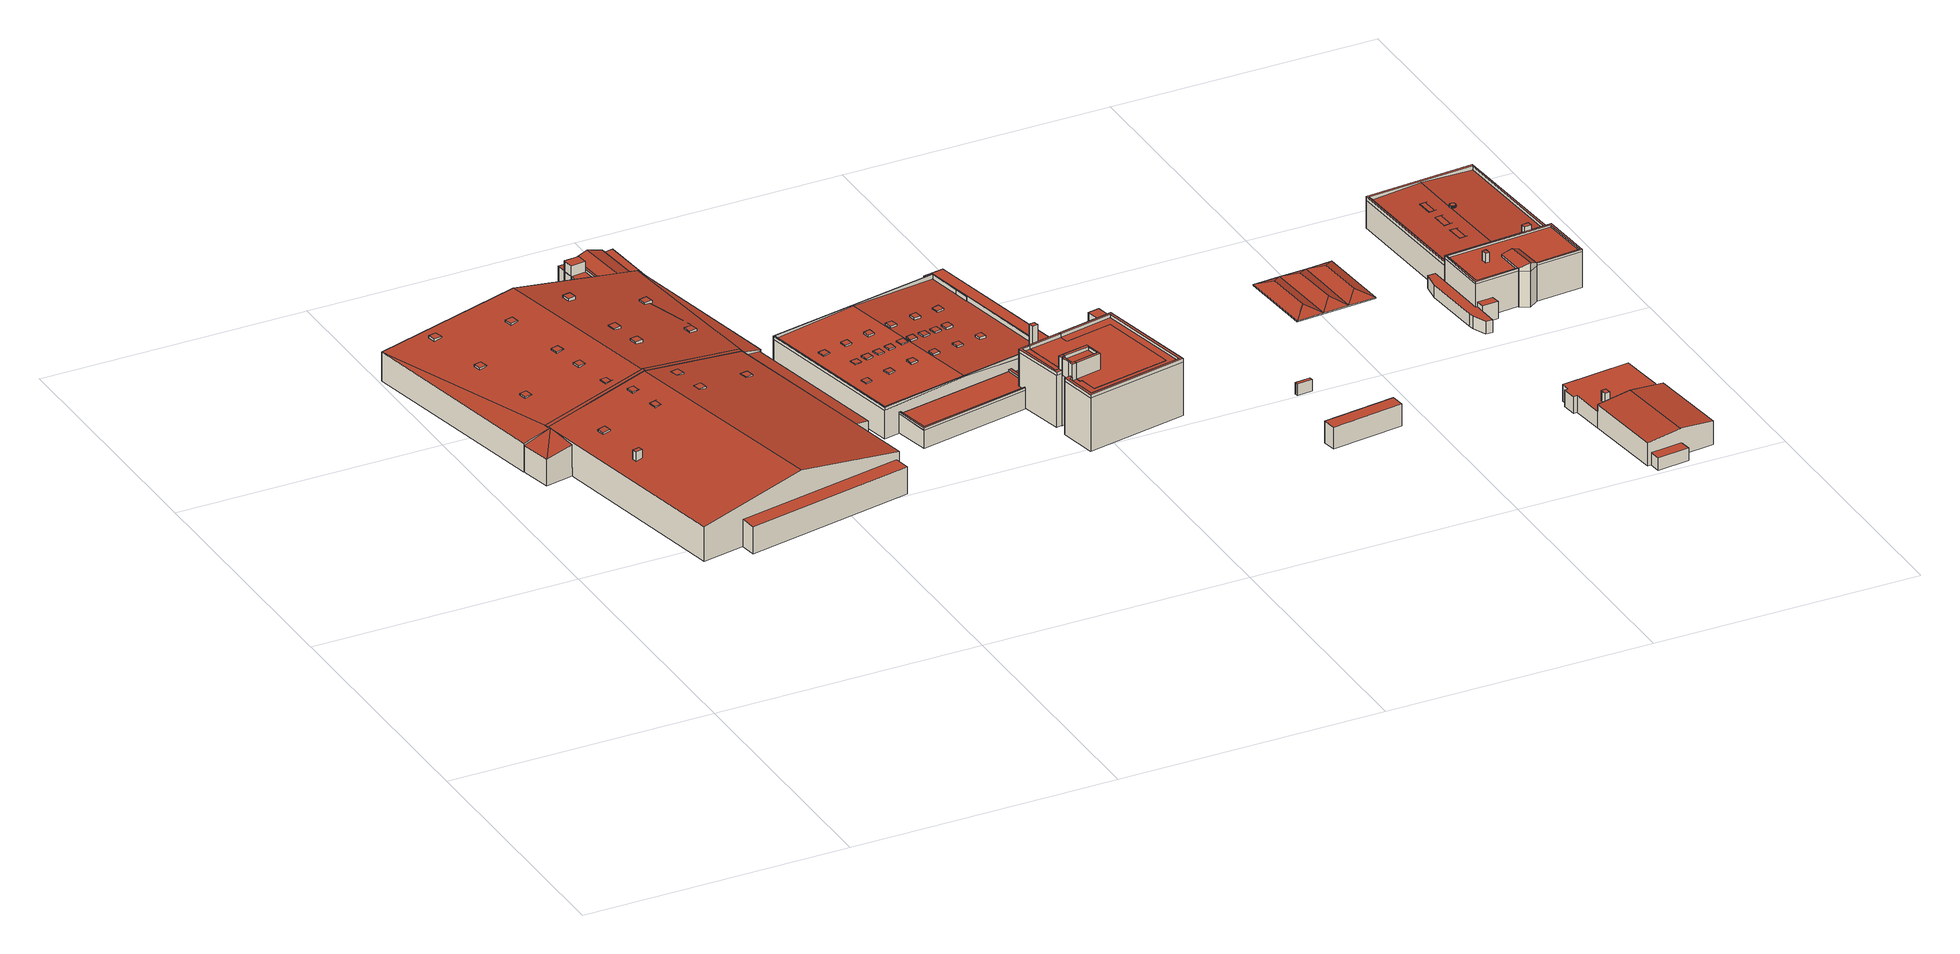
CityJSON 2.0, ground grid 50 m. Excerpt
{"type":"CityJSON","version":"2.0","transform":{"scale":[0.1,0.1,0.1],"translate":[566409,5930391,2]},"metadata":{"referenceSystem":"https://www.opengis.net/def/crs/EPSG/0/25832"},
"CityObjects":{
"building1":{"type":"Building","attributes":{"Grundfläche 2D":"3794.839281","Grundhöhe NN":"2.474"},"children":["building1-1","building1-2","building1-3","building1-4","building1-5","building1-6","building1-7","building1-8","building1-9","building1-10","building1-11","building1-12","building1-13","building1-14","building1-15","building1-16","building1-17","building1-18","building1-19","building1-20","building1-21"],"geometry":[{"type":"Solid","lod":"3","boundaries":[[[[0,1,2,3,4,5,6,7]],[[8,0,7,9]],[[10,11,12,13,14,15]],[[12,11,16,17,18]],[[19,20,21,22]],[[23,24,25,14]],[[20,19,26,15,27,14,25,28,29]],[[15,14,27]],[[16,30,31,22,21,32,33,17]],[[34,35,36,37,38,39,40,41,42,43,44]],[[45,46,47,48]],[[49,50,51,52,53]],[[54,55,52,51,56,57,58]],[[59,60,61,62,63]],[[64,65,66,67]],[[68,69,70,71,72,73]],[[74,17,75]],[[76,17,74]],[[31,30,4,3]],[[6,5,4,30,16,11,10,9,7]],[[8,9,10,15]],[[22,31,3,2,1,0,8,15,26,19]],[[48,47,77,78]],[[45,48,78,79]],[[44,43,80,81]],[[34,44,81,82]],[[35,34,82,83]],[[36,35,83,84]],[[37,36,84,85]],[[38,37,85,86]],[[39,38,86,87]],[[40,39,87,88]],[[89,73,49,53,90]],[[49,73,72,50]],[[51,50,72,91,92,56]],[[56,92,80,43,42,58,57]],[[63,55,54,59]],[[41,40,61,60,59,54,58,42]],[[61,40,88,93,62]],[[13,12,18,94,95]],[[46,14,13,95,77,47]],[[96,24,23,14,46,45,79]],[[24,96,90,53,25]],[[55,63,62,93,97,66,65,98,99,21,20,29,28,25,53,52]],[[32,21,99,100]],[[17,33,32,100,101,75]],[[94,18,17,76,102]],[[103,67,66,97]],[[64,67,103,104]],[[65,64,104,98]],[[68,73,89,105]],[[69,68,105,106]],[[70,69,106,107]],[[71,70,107,108]],[[72,71,108,91]],[[74,75,101,109]],[[76,74,109,102]],[[93,88,87,86,85,84,83,82,81,80,92,91,108,107,106,105,89,90,96,79,78,77,95,94,102,109,101,100,99,98,104,103,97]]]],"semantics":{"surfaces":[{"type":"RoofSurface"},{"type":"WallSurface"},{"type":"GroundSurface"}],"values":[[0,0,0,0,0,0,0,0,0,0,0,0,0,0,0,0,0,0,1,1,1,1,1,1,1,1,1,1,1,1,1,1,1,1,1,1,1,1,1,1,1,1,1,1,1,1,1,1,1,1,1,1,1,1,1,1,1,2]]}}]},
"building1-1":{"type":"BuildingInstallation","parents":["building1"],"geometry":[{"type":"MultiSurface","lod":"3","boundaries":[[[110,111,112,113]],[[113,112,114,115]],[[110,113,115,116]],[[111,110,116,117]],[[112,111,117,114]]],"semantics":{"surfaces":[{"type":"RoofSurface"},{"type":"WallSurface"}],"values":[0,1,1,1,1]}}]},
"building1-2":{"type":"BuildingInstallation","parents":["building1"],"geometry":[{"type":"MultiSurface","lod":"3","boundaries":[[[118,119,120,121]],[[121,120,122,123]],[[118,121,123,124]],[[119,118,124,125]],[[120,119,125,122]]],"semantics":{"surfaces":[{"type":"RoofSurface"},{"type":"WallSurface"}],"values":[0,1,1,1,1]}}]},
"building1-3":{"type":"BuildingInstallation","parents":["building1"],"geometry":[{"type":"MultiSurface","lod":"3","boundaries":[[[126,127,128,129,130,131]],[[44,129,128,57,43]],[[44,132,130,129]],[[131,133,41,126]],[[126,41,42,58,127]],[[128,127,58,42,43,57]]],"semantics":{"surfaces":[{"type":"RoofSurface"},{"type":"WallSurface"}],"values":[0,1,1,1,1,1]}}]},
"building1-4":{"type":"BuildingInstallation","parents":["building1"],"geometry":[{"type":"MultiSurface","lod":"3","boundaries":[[[134,135,136,137,138,139]],[[35,36,137,136,135,130,132]],[[36,37,138,137]],[[37,38,133,131,134,139,138]],[[131,130,135,134]]],"semantics":{"surfaces":[{"type":"RoofSurface"},{"type":"WallSurface"}],"values":[0,1,1,1,1]}}]},
"building1-5":{"type":"BuildingInstallation","parents":["building1"],"geometry":[{"type":"MultiSurface","lod":"3","boundaries":[[[140,141,142,143]],[[143,142,144,145]],[[140,143,145,146]],[[141,140,146,147]],[[142,141,147,144]]],"semantics":{"surfaces":[{"type":"RoofSurface"},{"type":"WallSurface"}],"values":[0,1,1,1,1]}}]},
"building1-6":{"type":"BuildingInstallation","parents":["building1"],"geometry":[{"type":"MultiSurface","lod":"3","boundaries":[[[148,149,150,151]],[[151,150,152,153]],[[153,154,148,151]],[[154,155,149,148]],[[150,149,155,152]]],"semantics":{"surfaces":[{"type":"RoofSurface"},{"type":"WallSurface"}],"values":[0,1,1,1,1]}}]},
"building1-7":{"type":"BuildingInstallation","parents":["building1"],"geometry":[{"type":"MultiSurface","lod":"3","boundaries":[[[156,157,158,159]],[[158,160,159]],[[157,156,161]],[[158,157,161,160]]],"semantics":{"surfaces":[{"type":"RoofSurface"},{"type":"WallSurface"}],"values":[0,1,1,1]}}]},
"building1-8":{"type":"BuildingInstallation","parents":["building1"],"geometry":[{"type":"MultiSurface","lod":"3","boundaries":[[[162,163,164,165]],[[165,164,166,167]],[[162,165,167,168]],[[163,162,168,169]],[[164,163,169,166]]],"semantics":{"surfaces":[{"type":"RoofSurface"},{"type":"WallSurface"}],"values":[0,1,1,1,1]}}]},
"building1-9":{"type":"BuildingInstallation","parents":["building1"],"geometry":[{"type":"MultiSurface","lod":"3","boundaries":[[[170,171,172,173]],[[173,172,174,175]],[[170,173,175,176]],[[171,170,176,177]],[[172,171,177,174]]],"semantics":{"surfaces":[{"type":"RoofSurface"},{"type":"WallSurface"}],"values":[0,1,1,1,1]}}]},
"building1-10":{"type":"BuildingInstallation","parents":["building1"],"geometry":[{"type":"MultiSurface","lod":"3","boundaries":[[[178,179,180,181]],[[181,180,182,183]],[[178,181,183,184]],[[179,178,184,185]],[[180,179,185,182]]],"semantics":{"surfaces":[{"type":"RoofSurface"},{"type":"WallSurface"}],"values":[0,1,1,1,1]}}]},
"building1-11":{"type":"BuildingInstallation","parents":["building1"],"geometry":[{"type":"MultiSurface","lod":"3","boundaries":[[[186,187,188,189]],[[189,188,190,191]],[[186,189,191,192]],[[187,186,192,193]],[[188,187,193,190]]],"semantics":{"surfaces":[{"type":"RoofSurface"},{"type":"WallSurface"}],"values":[0,1,1,1,1]}}]},
"building1-12":{"type":"BuildingInstallation","parents":["building1"],"geometry":[{"type":"MultiSurface","lod":"3","boundaries":[[[194,195,196,197]],[[197,196,198,199]],[[194,197,199,200]],[[195,194,200,201]],[[196,195,201,198]]],"semantics":{"surfaces":[{"type":"RoofSurface"},{"type":"WallSurface"}],"values":[0,1,1,1,1]}}]},
"building1-13":{"type":"BuildingInstallation","parents":["building1"],"geometry":[{"type":"MultiSurface","lod":"3","boundaries":[[[202,203,204,205,206,207,208]],[[209,206,205,204,210,211]],[[209,212,207,206]],[[213,203,202,208,207,212,214,27]],[[213,210,204,203]]],"semantics":{"surfaces":[{"type":"RoofSurface"},{"type":"WallSurface"}],"values":[0,1,1,1,1]}}]},
"building1-14":{"type":"BuildingInstallation","parents":["building1"],"geometry":[{"type":"MultiSurface","lod":"3","boundaries":[[[215,216,217,218]],[[218,217,219,220]],[[215,218,220,221]],[[216,215,221,222]],[[217,216,222,219]]],"semantics":{"surfaces":[{"type":"RoofSurface"},{"type":"WallSurface"}],"values":[0,1,1,1,1]}}]},
"building1-15":{"type":"BuildingInstallation","parents":["building1"],"geometry":[{"type":"MultiSurface","lod":"3","boundaries":[[[223,224,225,226]],[[226,225,227,228]],[[223,226,228,229]],[[224,223,229,230]],[[225,224,230,227]]],"semantics":{"surfaces":[{"type":"RoofSurface"},{"type":"WallSurface"}],"values":[0,1,1,1,1]}}]},
"building1-16":{"type":"BuildingInstallation","parents":["building1"],"geometry":[{"type":"MultiSurface","lod":"3","boundaries":[[[231,232,233,234]],[[234,233,235,236]],[[231,234,236,237]],[[232,231,237,238]],[[233,232,238,235]]],"semantics":{"surfaces":[{"type":"RoofSurface"},{"type":"WallSurface"}],"values":[0,1,1,1,1]}}]},
"building1-17":{"type":"BuildingInstallation","parents":["building1"],"geometry":[{"type":"MultiSurface","lod":"3","boundaries":[[[239,240,241,242]],[[241,243,242]],[[240,239,244]],[[241,240,244,243]]],"semantics":{"surfaces":[{"type":"RoofSurface"},{"type":"WallSurface"}],"values":[0,1,1,1]}}]},
"building1-18":{"type":"BuildingInstallation","parents":["building1"],"geometry":[{"type":"MultiSurface","lod":"3","boundaries":[[[245,246,247,248]],[[248,247,249,250]],[[245,248,250,251]],[[246,245,251,252]],[[247,246,252,249]]],"semantics":{"surfaces":[{"type":"RoofSurface"},{"type":"WallSurface"}],"values":[0,1,1,1,1]}}]},
"building1-19":{"type":"BuildingInstallation","parents":["building1"],"geometry":[{"type":"MultiSurface","lod":"3","boundaries":[[[253,254,255,256]],[[256,255,257,258]],[[253,256,258,259]],[[254,253,259,260]],[[255,254,260,257]]],"semantics":{"surfaces":[{"type":"RoofSurface"},{"type":"WallSurface"}],"values":[0,1,1,1,1]}}]},
"building1-20":{"type":"BuildingInstallation","parents":["building1"],"geometry":[{"type":"MultiSurface","lod":"3","boundaries":[[[261,262,263,264]],[[264,263,265,266]],[[261,264,266,267]],[[262,261,267,268]],[[263,262,268,265]]],"semantics":{"surfaces":[{"type":"RoofSurface"},{"type":"WallSurface"}],"values":[0,1,1,1,1]}}]},
"building1-21":{"type":"BuildingInstallation","parents":["building1"],"geometry":[{"type":"MultiSurface","lod":"3","boundaries":[[[269,270,271,272]],[[272,271,273,274]],[[269,272,274,275]],[[270,269,275,276]],[[271,270,276,273]]],"semantics":{"surfaces":[{"type":"RoofSurface"},{"type":"WallSurface"}],"values":[0,1,1,1,1]}}]},
"building2":{"type":"Building","attributes":{"Grundfläche 2D":"98.197718","Grundhöhe NN":"2.471"},"geometry":[{"type":"Solid","lod":"3","boundaries":[[[[277,278,279,280]],[[278,277,281,282]],[[279,278,282,283]],[[280,279,283,284]],[[277,280,284,281]],[[282,281,284,283]]]],"semantics":{"surfaces":[{"type":"RoofSurface"},{"type":"WallSurface"},{"type":"GroundSurface"}],"values":[[0,1,1,1,1,2]]}}]},
"building3":{"type":"Building","attributes":{"Grundfläche 2D":"153.674762","Grundhöhe NN":"2.744"},"children":["building3-1","building3-2"],"geometry":[{"type":"Solid","lod":"3","boundaries":[[[[285,286,287,288,289,290,291,292,293,294]],[[286,285,295,296]],[[287,286,296,297]],[[289,288,287,297,298]],[[291,290,289,298,299]],[[292,291,299,300]],[[285,294,293,292,300,295]],[[295,300,299,298,297,296]]]],"semantics":{"surfaces":[{"type":"RoofSurface"},{"type":"WallSurface"},{"type":"GroundSurface"}],"values":[[0,1,1,1,1,1,1,2]]}}]},
"building3-1":{"type":"BuildingInstallation","parents":["building3"],"geometry":[{"type":"MultiSurface","lod":"3","boundaries":[[[301,302,303,304]],[[304,303,293,290]],[[301,304,290,291]],[[302,301,291,292]],[[303,302,292,293]]],"semantics":{"surfaces":[{"type":"RoofSurface"},{"type":"WallSurface"}],"values":[0,1,1,1,1]}}]},
"building3-2":{"type":"BuildingInstallation","parents":["building3"],"geometry":[{"type":"MultiSurface","lod":"3","boundaries":[[[305,306,307,308,309,310]],[[310,309,285,286]],[[286,287,305,310]],[[306,305,287,288]],[[307,306,288,311]],[[311,294,308,307]],[[294,285,309,308]]],"semantics":{"surfaces":[{"type":"RoofSurface"},{"type":"WallSurface"}],"values":[0,1,1,1,1,1,1]}}]},
"building4":{"type":"Building","attributes":{"Grundfläche 2D":"1043.630903","Grundhöhe NN":"2.639","usage":"parapet"},"children":["building4-1","building4-2","building4-3","building4-4","building4-5","building4-6","building4-7","building4-8","building4-9","building4-10","building4-11","building4-12","building4-13","building4-14","building4-15","building4-16","building4-17","building4-18","building4-19","building4-20","building4-21","building4-22","building4-23","building4-24","building4-25","building4-26","building4-27","building4-28","building4-29"],"geometry":[{"type":"MultiSurface","lod":"3","boundaries":[[[312,313,314,315,316,317,318,319,320,321,322]],[[323,324,325,326,327,328]],[[328,329,330,331,332,333,334,335,336,337,324,323]],[[336,335,338]],[[339,340,341,342,343,344,345,346]],[[345,344,347,348]],[[315,314,326,325]],[[337,316,315,325,324]],[[317,316,337,336]],[[336,338,318,317]],[[338,335,319,318]],[[335,334,320,319]],[[333,349,322,321]],[[350,351,312,322,349]],[[351,327,313,312]],[[339,346,345,348,352]],[[340,339,352,353]],[[347,344,343,342,341,340,353,354,333,332,331,330,329,328,327,355]],[[349,333,354,356]],[[351,350,349,356,357]],[[327,351,357,355]],[[357,356,354,353,352,348,347,355]]],"semantics":{"surfaces":[{"type":"RoofSurface"},{"type":"WallSurface"},{"type":"GroundSurface"}],"values":[0,0,0,0,0,1,1,1,1,1,1,1,1,1,1,1,1,1,1,1,1,2]}}]},
"building4-1":{"type":"BuildingInstallation","parents":["building4"],"geometry":[{"type":"MultiSurface","lod":"3","boundaries":[[[358,359,360,361]],[[362,363,361,360]],[[363,364,358,361]],[[359,358,364,365]],[[360,359,365,362]]],"semantics":{"surfaces":[{"type":"RoofSurface"},{"type":"WallSurface"}],"values":[0,1,1,1,1]}}]},
"building4-2":{"type":"BuildingInstallation","parents":["building4"],"geometry":[{"type":"MultiSurface","lod":"3","boundaries":[[[366,367,368,369]],[[369,368,370,371]],[[366,369,371,372]],[[367,366,372,373]],[[368,367,373,370]]],"semantics":{"surfaces":[{"type":"RoofSurface"},{"type":"WallSurface"}],"values":[0,1,1,1,1]}}]},
"building4-3":{"type":"BuildingInstallation","parents":["building4"],"geometry":[{"type":"MultiSurface","lod":"3","boundaries":[[[374,375,376,377]],[[377,376,378,379]],[[374,377,379,380]],[[375,374,380,381]],[[376,375,381,378]]],"semantics":{"surfaces":[{"type":"RoofSurface"},{"type":"WallSurface"}],"values":[0,1,1,1,1]}}]},
"building4-4":{"type":"BuildingInstallation","parents":["building4"],"geometry":[{"type":"MultiSurface","lod":"3","boundaries":[[[382,383,384,385]],[[385,384,386,387]],[[382,385,387,388]],[[383,382,388,389]],[[384,383,389,386]]],"semantics":{"surfaces":[{"type":"RoofSurface"},{"type":"WallSurface"}],"values":[0,1,1,1,1]}}]},
"building4-5":{"type":"BuildingInstallation","parents":["building4"],"geometry":[{"type":"MultiSurface","lod":"3","boundaries":[[[390,391,392,393]],[[393,392,394,395]],[[390,393,395,396]],[[391,390,396,397]],[[392,391,397,394]]],"semantics":{"surfaces":[{"type":"RoofSurface"},{"type":"WallSurface"}],"values":[0,1,1,1,1]}}]},
"building4-6":{"type":"BuildingInstallation","parents":["building4"],"geometry":[{"type":"MultiSurface","lod":"3","boundaries":[[[398,399,400,401]],[[401,400,402,403]],[[398,401,403,404]],[[399,398,404,405]],[[400,399,405,402]]],"semantics":{"surfaces":[{"type":"RoofSurface"},{"type":"WallSurface"}],"values":[0,1,1,1,1]}}]},
"building4-7":{"type":"BuildingInstallation","parents":["building4"],"geometry":[{"type":"MultiSurface","lod":"3","boundaries":[[[406,407,408,409]],[[410,411,409,408]],[[411,412,406,409]],[[407,406,412,413]],[[408,407,413,410]]],"semantics":{"surfaces":[{"type":"RoofSurface"},{"type":"WallSurface"}],"values":[0,1,1,1,1]}}]},
"building4-8":{"type":"BuildingInstallation","parents":["building4"],"geometry":[{"type":"MultiSurface","lod":"3","boundaries":[[[414,415,416,417]],[[417,416,418,419]],[[414,417,419,420]],[[415,414,420,421]],[[416,415,421,418]]],"semantics":{"surfaces":[{"type":"RoofSurface"},{"type":"WallSurface"}],"values":[0,1,1,1,1]}}]},
"building4-9":{"type":"BuildingInstallation","parents":["building4"],"geometry":[{"type":"MultiSurface","lod":"3","boundaries":[[[422,423,424,425]],[[425,424,426,427]],[[422,425,427,428]],[[423,422,428,429]],[[424,423,429,426]]],"semantics":{"surfaces":[{"type":"RoofSurface"},{"type":"WallSurface"}],"values":[0,1,1,1,1]}}]},
"building4-10":{"type":"BuildingInstallation","parents":["building4"],"geometry":[{"type":"MultiSurface","lod":"3","boundaries":[[[430,431,432,433]],[[433,432,434,435]],[[430,433,435,436]],[[431,430,436,437]],[[432,431,437,434]]],"semantics":{"surfaces":[{"type":"RoofSurface"},{"type":"WallSurface"}],"values":[0,1,1,1,1]}}]},
"building4-11":{"type":"BuildingInstallation","parents":["building4"],"geometry":[{"type":"MultiSurface","lod":"3","boundaries":[[[438,439,440,441]],[[441,440,442,443]],[[438,441,443,444]],[[439,438,444,445]],[[440,439,445,442]]],"semantics":{"surfaces":[{"type":"RoofSurface"},{"type":"WallSurface"}],"values":[0,1,1,1,1]}}]},
"building4-12":{"type":"BuildingInstallation","parents":["building4"],"geometry":[{"type":"MultiSurface","lod":"3","boundaries":[[[446,447,448,449]],[[449,448,450,451]],[[446,449,451,452]],[[447,446,452,453]],[[448,447,453,450]]],"semantics":{"surfaces":[{"type":"RoofSurface"},{"type":"WallSurface"}],"values":[0,1,1,1,1]}}]},
"building4-13":{"type":"BuildingInstallation","parents":["building4"],"geometry":[{"type":"MultiSurface","lod":"3","boundaries":[[[454,455,456,457]],[[343,458,457,456,459,329]],[[454,457,458,460]],[[342,330,461,455,454,460]],[[455,461,459,456]],[[329,330,342,343]]],"semantics":{"surfaces":[{"type":"RoofSurface"},{"type":"WallSurface"}],"values":[0,1,1,1,1,1]}}]},
"building4-14":{"type":"BuildingInstallation","parents":["building4"],"geometry":[{"type":"MultiSurface","lod":"3","boundaries":[[[462,463,464,465]],[[465,464,340,341]],[[462,465,341,346]],[[463,462,346,339]],[[464,463,339,340]]],"semantics":{"surfaces":[{"type":"RoofSurface"},{"type":"WallSurface"}],"values":[0,1,1,1,1]}}]},
"building4-15":{"type":"BuildingInstallation","parents":["building4"],"geometry":[{"type":"MultiSurface","lod":"3","boundaries":[[[466,467,468,469]],[[469,468,470,471]],[[466,469,471,472]],[[467,466,472,473]],[[468,467,473,470]]],"semantics":{"surfaces":[{"type":"RoofSurface"},{"type":"WallSurface"}],"values":[0,1,1,1,1]}}]},
"building4-16":{"type":"BuildingInstallation","parents":["building4"],"geometry":[{"type":"MultiSurface","lod":"3","boundaries":[[[474,475,476,477]],[[477,476,478,479]],[[474,477,479,480]],[[475,474,480,481]],[[476,475,481,478]]],"semantics":{"surfaces":[{"type":"RoofSurface"},{"type":"WallSurface"}],"values":[0,1,1,1,1]}}]},
"building4-17":{"type":"BuildingInstallation","parents":["building4"],"geometry":[{"type":"MultiSurface","lod":"3","boundaries":[[[482,483,484,485]],[[486,487,485,484]],[[487,488,482,485]],[[483,482,488,489]],[[484,483,489,486]]],"semantics":{"surfaces":[{"type":"RoofSurface"},{"type":"WallSurface"}],"values":[0,1,1,1,1]}}]},
"building4-18":{"type":"BuildingInstallation","parents":["building4"],"geometry":[{"type":"MultiSurface","lod":"3","boundaries":[[[490,491,492,493]],[[493,492,494,495]],[[490,493,495,496]],[[491,490,496,497]],[[492,491,497,494]]],"semantics":{"surfaces":[{"type":"RoofSurface"},{"type":"WallSurface"}],"values":[0,1,1,1,1]}}]},
"building4-19":{"type":"BuildingInstallation","parents":["building4"],"geometry":[{"type":"MultiSurface","lod":"3","boundaries":[[[498,499,500,501]],[[501,500,502,503]],[[498,501,503,504]],[[499,498,504,505]],[[500,499,505,502]]],"semantics":{"surfaces":[{"type":"RoofSurface"},{"type":"WallSurface"}],"values":[0,1,1,1,1]}}]},
"building4-20":{"type":"BuildingInstallation","parents":["building4"],"geometry":[{"type":"MultiSurface","lod":"3","boundaries":[[[506,507,508,509]],[[509,508,510,511]],[[506,509,511,512]],[[507,506,512,513]],[[508,507,513,510]]],"semantics":{"surfaces":[{"type":"RoofSurface"},{"type":"WallSurface"}],"values":[0,1,1,1,1]}}]},
"building4-21":{"type":"BuildingInstallation","parents":["building4"],"geometry":[{"type":"MultiSurface","lod":"3","boundaries":[[[514,515,516,517]],[[517,516,518,519]],[[514,517,519,520]],[[515,514,520,521]],[[516,515,521,518]]],"semantics":{"surfaces":[{"type":"RoofSurface"},{"type":"WallSurface"}],"values":[0,1,1,1,1]}}]},
"building4-22":{"type":"BuildingInstallation","parents":["building4"],"geometry":[{"type":"MultiSurface","lod":"3","boundaries":[[[522,523,524,525]],[[525,524,526,527]],[[522,525,527,528]],[[523,522,528,529]],[[524,523,529,526]]],"semantics":{"surfaces":[{"type":"RoofSurface"},{"type":"WallSurface"}],"values":[0,1,1,1,1]}}]},
"building4-23":{"type":"BuildingInstallation","parents":["building4"],"geometry":[{"type":"MultiSurface","lod":"3","boundaries":[[[530,531,532,533]],[[533,532,534,535]],[[530,533,535,536]],[[531,530,536,537]],[[532,531,537,534]]],"semantics":{"surfaces":[{"type":"RoofSurface"},{"type":"WallSurface"}],"values":[0,1,1,1,1]}}]},
"building4-24":{"type":"BuildingInstallation","parents":["building4"],"geometry":[{"type":"MultiSurface","lod":"3","boundaries":[[[313,459,461,321,320,314]],[[313,327,328,329,459]],[[333,321,461,330,331,332]],[[326,314,320,334,323]]],"semantics":{"surfaces":[{"type":"RoofSurface"},{"type":"WallSurface"}],"values":[0,1,1,1]}}]},
"building4-25":{"type":"BuildingInstallation","parents":["building4"],"geometry":[{"type":"MultiSurface","lod":"3","boundaries":[[[538,539,540,541,542,543,544,545,546,547]],[[548,549,550,551,552,542,541,540]],[[543,542,552,553]],[[553,554,544,543]],[[545,544,554,555]],[[556,557,558,546,545,555]],[[559,547,546,558]],[[547,559,560,538]],[[540,539,538,560,561,548]],[[551,550,549,562,563,564,557,556,565,566]]],"semantics":{"surfaces":[{"type":"RoofSurface"},{"type":"WallSurface"},{"type":"OuterCeilingSurface"}],"values":[0,1,1,1,1,1,1,1,1,2]}}]},
"building4-26":{"type":"BuildingInstallation","parents":["building4"],"geometry":[{"type":"MultiSurface","lod":"3","boundaries":[[[567,568,569,570,571,572]],[[573,574,570,569]],[[575,576,577,572,571,570,574]],[[572,577,578,567]],[[578,579,580,573,569,568,567]],[[575,580,579,578,577,576]]],"semantics":{"surfaces":[{"type":"RoofSurface"},{"type":"WallSurface"},{"type":"OuterCeilingSurface"}],"values":[0,1,1,1,1,2]}}]},
"building4-27":{"type":"BuildingInstallation","parents":["building4"],"geometry":[{"type":"MultiSurface","lod":"3","boundaries":[[[581,582,583,584,585,586]],[[587,588,589,590,582,581,586]],[[583,582,590,591]],[[585,584,583,591,592,593,594]],[[586,585,594,587]],[[593,592,589,588,587,594]]],"semantics":{"surfaces":[{"type":"RoofSurface"},{"type":"WallSurface"},{"type":"OuterCeilingSurface"}],"values":[0,1,1,1,1,2]}}]},
"building4-28":{"type":"BuildingInstallation","parents":["building4"],"geometry":[{"type":"MultiSurface","lod":"3","boundaries":[[[573,595,555,554,553,552,596,574]],[[552,551,597,596]],[[595,598,556,555]],[[573,580,598,595]],[[596,597,575,574]],[[597,551,566,565,556,598,580,575]]],"semantics":{"surfaces":[{"type":"RoofSurface"},{"type":"WallSurface"},{"type":"OuterCeilingSurface"}],"values":[0,1,1,1,1,2]}}]},
"building4-29":{"type":"BuildingInstallation","parents":["building4"],"geometry":[{"type":"MultiSurface","lod":"3","boundaries":[[[599,600,591,590,548,561,560,559,558,601,602,603,604]],[[590,589,549,548]],[[558,557,605,601]],[[603,602,606,607]],[[600,599,608,609]],[[602,601,605,606]],[[604,603,607,610]],[[599,604,610,608]],[[591,600,609,592]],[[562,549,589,592,609,608,610,607,606,605,557,564,563]]],"semantics":{"surfaces":[{"type":"RoofSurface"},{"type":"WallSurface"},{"type":"OuterCeilingSurface"}],"values":[0,1,1,1,1,1,1,1,1,2]}}]},
"building5":{"type":"Building","attributes":{"Grundfläche 2D":"20.528068","Grundhöhe NN":"2.786"},"children":["building5-1"],"geometry":[{"type":"MultiSurface","lod":"3","boundaries":[[[574,596,552,611]],[[612,613,614,615,616,582,581,586,617]],[[548,590,618,619,620]],[[621,622,596,574]],[[552,596,622]],[[623,552,622]],[[616,615,619,618]],[[582,616,618,590]],[[624,586,581,582,590,625]],[[624,626,617,586]],[[626,627,612,617]],[[627,628,613,612]],[[620,619,615,614]],[[628,627,629,630]],[[631,628,630,632]],[[633,634,622,621,635,631,632,636]],[[637,638,624,625,590,548,639,623,622,634,640]],[[641,626,624,638]],[[627,626,641,629]],[[632,630,629,641,638,637,640,634,633,636]]],"semantics":{"surfaces":[{"type":"RoofSurface"},{"type":"WallSurface"},{"type":"GroundSurface"}],"values":[0,0,0,1,1,1,1,1,1,1,1,1,1,1,1,1,1,1,1,2]}}]},
"building5-1":{"type":"BuildingInstallation","parents":["building5"],"geometry":[{"type":"MultiSurface","lod":"3","boundaries":[[[642,542,541,540,643,644,572,571,570]],[[631,572,644,643,614,613,628]],[[574,570,571,572,631,635,621]],[[642,570,574,611]],[[542,642,611,552]],[[540,541,542,552,623,639,548]],[[643,540,548,620,614]]],"semantics":{"surfaces":[{"type":"RoofSurface"},{"type":"WallSurface"}],"values":[0,1,1,1,1,1,1]}}]},
"building6":{"type":"Building","attributes":{"Grundfläche 2D":"107.147842","Grundhöhe NN":"2.549"},"children":["building6-1"],"geometry":[{"type":"MultiSurface","lod":"3","boundaries":[[[645,646,647,585,584,583,648,649,650,651,652,653,654]],[[555,595,573,655]],[[602,601,558,656,657,658,659,660,591,600,599,604,603]],[[661,662,595,555]],[[663,664,591,583,584,585]],[[648,583,591,660]],[[649,648,660,659]],[[650,649,659,658]],[[651,650,658,657]],[[652,651,657,656]],[[665,666,654,653]],[[666,667,645,654]],[[667,668,646,645]],[[668,669,647,646]],[[669,663,585,647]],[[662,670,573,595]],[[599,600,671,672]],[[604,599,672,673]],[[603,604,673,674]],[[602,603,674,675]],[[601,602,675,676]],[[677,662,661,558,601,676,678]],[[679,680,681,682,670,662,677,683]],[[665,681,680,684]],[[667,666,685,686]],[[666,665,684,685]],[[668,667,686,687]],[[669,668,687,688]],[[663,669,688,689]],[[600,591,664,690,691,671]],[[664,663,689,690]],[[673,672,671,691,690,689,688,687,686,685,684,680,679,683,677,678,676,675,674]]],"semantics":{"surfaces":[{"type":"RoofSurface"},{"type":"WallSurface"},{"type":"GroundSurface"}],"values":[0,0,0,1,1,1,1,1,1,1,1,1,1,1,1,1,1,1,1,1,1,1,1,1,1,1,1,1,1,1,1,2]}}]},
"building6-1":{"type":"BuildingInstallation","parents":["building6"],"geometry":[{"type":"MultiSurface","lod":"3","boundaries":[[[692,693,546,545,694,569,568,567]],[[652,656,558,546,693]],[[545,546,558,661,555]],[[694,545,555,655]],[[569,694,655,573]],[[567,568,569,573,670,682,681]],[[652,693,692,567,681,665,653]]],"semantics":{"surfaces":[{"type":"RoofSurface"},{"type":"WallSurface"}],"values":[0,1,1,1,1,1,1]}}]},
"building7":{"type":"Building","attributes":{"Grundfläche 2D":"139.032548","Grundhöhe NN":"2.366"},"geometry":[{"type":"Solid","lod":"3","boundaries":[[[[695,696,697,698]],[[697,696,699,700]],[[701,698,697,700]],[[695,698,701,702]],[[696,695,702,699]],[[700,699,702,701]]]],"semantics":{"surfaces":[{"type":"RoofSurface"},{"type":"WallSurface"},{"type":"GroundSurface"}],"values":[[0,1,1,1,1,2]]}}]},
"building8":{"type":"Building","attributes":{"Grundfläche 2D":"4.752851","Grundhöhe NN":"2.553"},"geometry":[{"type":"Solid","lod":"3","boundaries":[[[[703,704,705,706]],[[707,708,706,705]],[[708,709,703,706]],[[709,710,704,703]],[[710,707,705,704]],[[710,709,708,707]]]],"semantics":{"surfaces":[{"type":"RoofSurface"},{"type":"WallSurface"},{"type":"GroundSurface"}],"values":[[0,1,1,1,1,2]]}}]},
"building9":{"type":"Building","attributes":{"Grundfläche 2D":"35.579944","Grundhöhe NN":"2.037"},"geometry":[{"type":"Solid","lod":"3","boundaries":[[[[711,712,713,714]],[[715,716,714,713]],[[716,717,711,714]],[[717,718,712,711]],[[718,715,713,712]],[[718,717,716,715]]]],"semantics":{"surfaces":[{"type":"RoofSurface"},{"type":"WallSurface"},{"type":"GroundSurface"}],"values":[[0,1,1,1,1,2]]}}]},
"building10":{"type":"Building","attributes":{"Grundfläche 2D":"1.906320","Grundhöhe NN":"2.535"},"geometry":[{"type":"Solid","lod":"3","boundaries":[[[[719,720,721,722]],[[723,724,722,721]],[[724,725,719,722]],[[725,726,720,719]],[[726,723,721,720]],[[726,725,724,723]]]],"semantics":{"surfaces":[{"type":"RoofSurface"},{"type":"WallSurface"},{"type":"GroundSurface"}],"values":[[0,1,1,1,1,2]]}}]},
"building11":{"type":"Building","attributes":{"Grundfläche 2D":"215.907131","Grundhöhe NN":"7.358"},"geometry":[{"type":"Solid","lod":"3","boundaries":[[[[727,728,729,730]],[[728,731,729]],[[727,730,732]],[[733,732,734]],[[728,727,732,731]],[[733,735,731,732]],[[736,734,737]],[[735,733,734,738]],[[736,739,738,734]],[[739,736,737,740]],[[739,740,738]],[[735,738,731]],[[730,729,741,742]],[[737,734,732,730,742,743]],[[740,737,743,744]],[[729,731,738,740,744,741]],[[743,742,741,744]]]],"semantics":{"surfaces":[{"type":"RoofSurface"},{"type":"WallSurface"},{"type":"GroundSurface"}],"values":[[0,0,0,0,0,0,0,0,0,0,0,0,1,1,1,1,2]]}}]},
"building12":{"type":"Building","attributes":{"Grundfläche 2D":"354.078523","Grundhöhe NN":"2.006"},"children":["building12-1"],"geometry":[{"type":"Solid","lod":"3","boundaries":[[[[745,746,747,748,749,750,751,752]],[[753,754,755,756,757]],[[757,756,758,759]],[[760,761,762,763,764]],[[765,754,753,757,759,766,767,761,760,764,768]],[[754,765,769,752,755]],[[756,755,752,751,758]],[[758,751,770,766,759]],[[751,750,771,770]],[[745,752,769,772]],[[746,745,772,773]],[[747,746,773,774]],[[748,747,774,775]],[[749,748,775,776]],[[750,749,776,771]],[[762,761,767,777]],[[763,762,777,778]],[[764,763,778,768]],[[776,775,774,773,772,769,765,768,778,777,767,766,770,771]]]],"semantics":{"surfaces":[{"type":"RoofSurface"},{"type":"WallSurface"},{"type":"GroundSurface"}],"values":[[0,0,0,0,1,1,1,1,1,1,1,1,1,1,1,1,1,1,2]]}}]},
"building12-1":{"type":"BuildingInstallation","parents":["building12"],"geometry":[{"type":"MultiSurface","lod":"3","boundaries":[[[779,780,781,782]],[[782,781,783,784]],[[779,782,784,785]],[[780,779,785,786]],[[781,780,786,783]]],"semantics":{"surfaces":[{"type":"RoofSurface"},{"type":"WallSurface"}],"values":[0,1,1,1,1]}}]},
"building13":{"type":"Building","attributes":{"Grundfläche 2D":"779.446199","Grundhöhe NN":"2.269"},"children":["building13-1","building13-2","building13-3","building13-4","building13-5","building13-6"],"geometry":[{"type":"MultiSurface","lod":"3","boundaries":[[[787,788,789,790,791,792,793,794,795,796,797,798,799,800]],[[801,802,803,804,805,806]],[[804,807,808,805]],[[806,805,808]],[[809,810,811,812,813,814,815,816]],[[817,818,819,820,821,822,823,824]],[[825,818,817,824,823,826,827]],[[828,829,830,831,832,833,834,835]],[[836,837,838,839,840,841,842,843,844,845,846]],[[847,848,849,850]],[[851,852,792,791]],[[852,853,793,792]],[[853,854,794,793]],[[795,855,856,796]],[[856,857,797,796]],[[857,858,798,797]],[[800,799,828,835]],[[787,800,835,834]],[[788,787,834,833]],[[789,788,833,832]],[[790,789,832,831]],[[828,799,798,858,859,803,802,801,806,829]],[[859,860,804,803]],[[860,861,807,804]],[[830,808,807,861,851,791,790,831]],[[806,808,830,829]],[[825,827,826,811,810]],[[822,812,811,826,823]],[[813,812,822,821]],[[862,863,815,814]],[[864,865,816,815,863]],[[865,866,809,816]],[[856,839,838,857]],[[849,848,867,868,858,857,838,837]],[[859,858,868,869]],[[860,859,869,870]],[[861,860,870,871]],[[851,861,871,872]],[[852,851,872,873]],[[853,852,873,874]],[[813,821,820,819,818,825,810,809,866,839,856,855,854,853,874,862,814]],[[841,840,875,876]],[[842,841,876,877]],[[843,842,877,878]],[[844,843,878,879]],[[845,844,879,880]],[[846,845,880,881]],[[836,846,881,882]],[[849,837,836,850]],[[850,836,882,883,847]],[[848,847,883,867]],[[863,862,874,884]],[[865,864,863,884,885]],[[839,866,865,885,875,840]],[[870,869,868,867,883,882,881,880,879,878,877,876,875,885,884,874,873,872,871]]],"semantics":{"surfaces":[{"type":"RoofSurface"},{"type":"WallSurface"},{"type":"GroundSurface"}],"values":[0,0,0,0,0,0,0,0,0,0,1,1,1,1,1,1,1,1,1,1,1,1,1,1,1,1,1,1,1,1,1,1,1,1,1,1,1,1,1,1,1,1,1,1,1,1,1,1,1,1,1,1,1,1,2]}}]},
"building13-1":{"type":"BuildingInstallation","parents":["building13"],"geometry":[{"type":"MultiSurface","lod":"3","boundaries":[[[886,887,888,889]],[[889,888,890,891]],[[886,889,891,892]],[[887,886,892,893]],[[888,887,893,890]]],"semantics":{"surfaces":[{"type":"RoofSurface"},{"type":"WallSurface"}],"values":[0,1,1,1,1]}}]},
"building13-2":{"type":"BuildingInstallation","parents":["building13"],"geometry":[{"type":"MultiSurface","lod":"3","boundaries":[[[894,895,896,897]],[[896,795,794,897]],[[854,855,819,820]],[[820,898,894,897,794,854]],[[895,894,898,899]],[[819,855,795,896,895,899]]],"semantics":{"surfaces":[{"type":"RoofSurface"},{"type":"WallSurface"}],"values":[0,1,1,1,1,1]}}]},
"building13-3":{"type":"BuildingInstallation","parents":["building13"],"geometry":[{"type":"MultiSurface","lod":"3","boundaries":[[[900,901,902,903]],[[901,904,902]],[[903,905,900]],[[901,900,905,904]]],"semantics":{"surfaces":[{"type":"RoofSurface"},{"type":"WallSurface"}],"values":[0,1,1,1]}}]},
"building13-4":{"type":"BuildingInstallation","parents":["building13"],"geometry":[{"type":"MultiSurface","lod":"3","boundaries":[[[906,907,908,909]],[[907,910,908]],[[909,911,906]],[[907,906,911,910]]],"semantics":{"surfaces":[{"type":"RoofSurface"},{"type":"WallSurface"}],"values":[0,1,1,1]}}]},
"building13-5":{"type":"BuildingInstallation","parents":["building13"],"geometry":[{"type":"MultiSurface","lod":"3","boundaries":[[[912,913,914,915]],[[915,916,912]],[[913,917,914]],[[913,912,916,917]]],"semantics":{"surfaces":[{"type":"RoofSurface"},{"type":"WallSurface"}],"values":[0,1,1,1]}}]},
"building13-6":{"type":"BuildingInstallation","parents":["building13"],"geometry":[{"type":"MultiSurface","lod":"3","boundaries":[[[918,919,920,921,922,923,924,925,926,927,928,929,930,931,932,933,934,935,936,937,938,939,940,941,942,943,944,945,946,947,948,949]],[[950,951,920,919]],[[952,953,949,948]],[[953,954,918,949]],[[954,950,919,918]],[[951,955,921,920]],[[955,956,922,921]],[[956,824,923,922]],[[924,923,824,957]],[[957,958,925,924]],[[958,959,926,925]],[[959,960,927,926]],[[960,961,928,927]],[[961,817,929,928]],[[930,929,817,962]],[[962,963,931,930]],[[963,964,932,931]],[[964,965,933,932]],[[965,966,934,933]],[[966,967,935,934]],[[967,968,936,935]],[[968,969,937,936]],[[969,970,938,937]],[[970,971,939,938]],[[971,972,940,939]],[[972,973,941,940]],[[973,974,942,941]],[[974,975,943,942]],[[975,976,944,943]],[[976,977,945,944]],[[977,978,946,945]],[[978,979,947,946]],[[979,952,948,947]]],"semantics":{"surfaces":[{"type":"RoofSurface"},{"type":"WallSurface"}],"values":[0,1,1,1,1,1,1,1,1,1,1,1,1,1,1,1,1,1,1,1,1,1,1,1,1,1,1,1,1,1,1,1,1]}}]}
},
"vertices":[
[329,911,107],[328,911,107],[127,871,72],[126,871,72],[127,864,72],[129,864,72],[329,904,107],[330,904,107],[529,951,72],[530,943,72],[530,943,71],[329,904,106],[412,489,108],[613,528,71],[532,940,71],[529,951,71],[129,864,71],[130,861,71],[210,450,71],[328,911,106],[260,1252,104],[2,1229,60],[127,871,71],[565,946,63],[567,947,63],[503,1274,63],[329,911,106],[459,1164,75],[428,1267,76],[425,1267,76],[127,864,71],[126,871,71],[76,851,60],[77,851,60],[414,1390,35],[416,1370,35],[415,1370,35],[417,1349,35],[418,1349,35],[424,1288,35],[426,1288,35],[451,1291,35],[454,1291,35],[445,1393,35],[441,1392,35],[565,946,60],[532,940,64],[588,653,64],[622,659,60],[514,1275,37],[501,1401,37],[472,1398,47],[484,1273,47],[503,1274,40],[456,1291,37],[458,1270,37],[444,1395,37],[445,1393,37],[454,1291,37],[456,1291,57],[454,1291,57],[426,1288,57],[428,1267,57],[458,1270,57],[343,1275,48],[344,1260,48],[425,1267,48],[423,1282,48],[517,1275,32],[517,1279,32],[533,1280,32],[522,1404,32],[501,1401,32],[514,1275,32],[89,792,56],[77,851,56],[142,803,65],[588,653,5],[622,659,5],[565,946,5],[445,1393,5],[441,1392,5],[414,1390,5],[416,1370,5],[415,1370,5],[417,1349,5],[418,1349,5],[424,1288,5],[426,1288,5],[514,1275,5],[503,1274,5],[501,1401,5],[444,1395,5],[428,1267,5],[210,450,5],[613,528,5],[567,947,5],[425,1267,5],[344,1260,5],[2,1229,5],[76,851,5],[77,851,5],[142,803,5],[423,1282,5],[343,1275,5],[517,1275,5],[517,1279,5],[533,1280,5],[522,1404,5],[89,792,5],
[398,835,101],[384,832,101],[387,818,101],[401,820,101],[387,818,100],[401,820,97],[398,835,97],[384,832,100],
[203,804,85],[189,801,83],[192,787,83],[206,789,85],[192,787,80],[206,789,82],[203,804,82],[189,801,80],
[451,1291,41],[454,1291,41],[445,1393,41],[441,1392,41],[443,1373,41],[445,1352,41],[443,1373,35],[445,1352,35],
[445,1352,55],[443,1373,55],[416,1370,55],[415,1370,55],[417,1349,55],[418,1349,55],
[256,1000,97],[242,997,97],[245,982,97],[259,985,97],[245,982,94],[259,985,96],[256,1000,96],[242,997,94],
[487,1045,80],[473,1043,80],[476,1028,80],[490,1031,80],[476,1028,77],[490,1031,75],[487,1045,75],[473,1043,77],
[307,818,100],[293,815,100],[296,800,100],[310,803,100],[296,800,97],[293,815,97],
[340,1202,100],[326,1200,100],[329,1185,100],[343,1188,100],[329,1185,95],[343,1188,93],[340,1202,93],[326,1200,95],
[364,1083,98],[350,1080,98],[353,1065,98],[367,1068,98],[353,1065,96],[367,1068,93],[364,1083,93],[350,1080,96],
[145,978,78],[131,975,78],[134,960,78],[148,963,78],[134,960,75],[148,963,77],[145,978,77],[131,975,75],
[499,862,83],[485,860,83],[488,845,83],[502,848,83],[488,845,82],[502,848,80],[499,862,80],[485,860,82],
[213,697,96],[200,695,96],[202,685,96],[215,688,96],[202,685,78],[215,688,80],[213,697,80],[200,695,78],
[459,1164,79],[449,1162,79],[452,1147,79],[465,1150,79],[467,1150,79],[464,1165,79],[461,1164,79],[467,1150,74],[452,1147,76],[465,1150,74],[464,1165,74],[449,1162,76],[461,1164,74],
[121,1098,78],[107,1095,78],[110,1080,78],[124,1083,78],[110,1080,74],[124,1083,76],[121,1098,76],[107,1095,74],
[98,1218,78],[83,1215,78],[86,1200,78],[101,1203,78],[86,1200,73],[101,1203,76],[98,1218,76],[83,1215,73],
[295,878,100],[281,875,100],[284,860,100],[298,863,100],[284,860,97],[298,863,99],[295,878,99],[281,875,97],
[272,929,97],[257,927,97],[260,912,97],[275,915,97],[260,912,95],[257,927,94],
[245,1059,97],[231,1056,97],[234,1041,97],[248,1044,97],[234,1041,94],[248,1044,96],[245,1059,96],[231,1056,94],
[386,895,100],[371,892,100],[374,877,100],[389,880,100],[374,877,99],[389,880,97],[386,895,97],[371,892,99],
[220,1178,97],[206,1175,97],[209,1160,97],[223,1163,97],[209,1160,93],[223,1163,95],[220,1178,95],[206,1175,93],
[375,1023,100],[361,1021,100],[364,1006,100],[378,1009,100],[364,1006,96],[378,1009,94],[375,1023,94],[361,1021,96],
[289,465,58],[294,435,57],[613,498,57],[607,527,58],[289,465,5],[294,435,5],[613,498,5],[607,527,5],
[691,682,43],[705,616,42],[915,658,42],[915,661,42],[912,676,42],[927,679,42],[932,680,42],[923,727,43],[918,726,43],[694,682,43],[691,682,7],[705,616,7],[915,658,7],[912,676,7],[932,680,7],[923,727,7],
[932,680,47],[923,727,47],[918,726,47],[927,679,47],
[915,658,47],[915,661,47],[707,620,47],[694,682,47],[691,682,47],[705,616,47],[707,620,42],
[603,971,67],[661,676,67],[662,678,67],[605,970,67],[932,1034,67],[944,972,67],[949,944,67],[950,944,67],[989,742,67],[991,741,67],[933,1036,67],[827,710,66],[768,1002,66],[605,970,61],[662,678,61],[661,676,61],[827,709,66],[961,735,59],[971,737,59],[983,739,58],[986,740,58],[991,741,58],[989,742,58],[950,944,58],[944,972,58],[932,1034,58],[949,944,58],[995,693,38],[986,740,38],[983,739,38],[971,737,38],[961,735,38],[923,727,38],[932,680,38],[993,692,38],[923,727,6],[932,680,6],[933,1036,58],[768,1004,66],[603,971,61],[995,693,6],[986,740,6],[991,741,6],[661,676,6],[933,1036,6],[603,971,6],
[742,856,66],[729,853,66],[732,840,66],[745,842,66],[732,840,64],[745,842,64],[742,856,64],[729,853,64],
[695,846,64],[682,844,64],[685,831,64],[698,833,64],[685,831,62],[698,833,63],[695,846,63],[682,844,62],
[661,897,64],[648,894,64],[651,881,64],[664,884,64],[651,881,62],[664,884,62],[661,897,62],[648,894,62],
[811,869,69],[798,866,69],[800,853,69],[813,856,69],[800,853,65],[813,856,65],[811,869,65],[798,866,65],
[766,860,67],[753,858,67],[755,845,67],[768,847,67],[755,845,64],[768,847,65],[766,860,65],[753,858,64],
[800,924,69],[787,922,69],[790,908,69],[803,911,69],[790,908,65],[803,911,65],[800,924,65],[787,922,65],
[755,916,68],[742,913,68],[744,900,68],[757,903,68],[744,900,64],[757,903,65],[755,916,65],[742,913,64],
[683,782,64],[670,780,64],[673,767,64],[685,770,64],[673,767,62],[685,770,62],[683,782,62],[670,780,62],
[850,934,67],[837,931,67],[839,918,67],[852,920,67],[839,918,63],[852,920,62],[850,934,62],[837,931,63],
[860,879,66],[847,876,66],[850,863,66],[863,866,66],[850,863,63],[863,866,62],[860,879,62],[847,876,63],
[897,943,64],[884,940,64],[887,927,64],[900,930,64],[887,927,61],[900,930,60],[897,943,60],[884,940,61],
[708,907,66],[695,904,66],[697,891,66],[710,893,66],[697,891,63],[710,893,63],[708,907,63],[695,904,63],
[973,727,118],[971,737,118],[961,735,118],[963,725,118],[963,725,38],[961,735,67],[973,727,38],[971,737,67],
[993,692,41],[995,693,41],[986,740,41],[983,739,41],
[792,866,68],[778,863,68],[781,850,68],[794,853,68],[781,850,65],[794,853,65],[792,866,65],[778,863,65],
[872,819,66],[859,817,66],[862,804,66],[874,807,66],[862,804,63],[874,807,62],[872,819,62],[859,817,63],
[730,791,66],[717,789,66],[720,776,66],[732,779,66],[720,776,63],[732,779,63],[730,791,63],[717,789,63],
[719,851,66],[705,848,66],[708,835,66],[721,838,66],[708,835,63],[721,838,63],[719,851,63],[705,848,63],
[919,829,65],[906,826,65],[909,814,65],[921,816,65],[909,814,61],[921,816,60],[919,829,60],[906,826,61],
[823,810,69],[810,807,69],[812,795,69],[825,797,69],[812,795,65],[825,797,65],[823,810,65],[810,807,65],
[777,801,68],[765,799,68],[767,786,68],[780,788,68],[767,786,64],[780,788,65],[777,801,65],[765,799,64],
[836,874,67],[823,872,67],[826,858,67],[839,861,67],[826,858,64],[839,861,64],[836,874,64],[823,872,64],
[884,883,66],[871,881,66],[873,867,66],[887,870,66],[873,867,62],[887,870,61],[884,883,61],[871,881,62],
[999,598,139],[997,597,139],[950,588,139],[950,586,139],[951,582,139],[998,591,139],[1003,567,139],[956,558,139],[957,552,139],[1006,562,139],[950,588,108],[950,588,106],[950,586,106],[951,582,106],[951,582,133],[998,591,133],[1003,567,133],[956,558,133],[956,558,106],[957,552,106],[957,552,108],[1006,562,108],[999,598,108],[997,597,108],[997,597,106],[999,598,106],[1006,562,106],[1003,567,106],[998,591,106],
[946,562,139],[949,563,139],[950,563,139],[947,579,139],[945,579,139],[943,578,139],[950,563,133],[947,579,133],[947,579,106],[945,579,106],[943,578,106],[946,562,106],[949,563,106],[950,563,106],
[932,679,114],[933,676,114],[996,688,114],[996,690,114],[995,693,114],[932,680,114],[932,680,106],[932,679,106],[933,676,106],[933,676,108],[996,688,108],[996,688,106],[996,690,106],[995,693,106],
[954,564,133],[951,580,133],[951,580,106],[954,564,106],
[1089,689,108],[999,671,108],[959,543,108],[963,544,108],[969,511,108],[1118,540,108],[959,543,106],[963,544,106],[969,511,106],[1089,689,106],[999,671,106],[1118,540,106],
[946,581,133],[932,577,114],[943,579,114],[941,586,114],[934,585,114],[917,673,114],[912,676,114],[917,673,108],[934,585,108],[941,586,108],[947,579,108],[951,580,108],[951,582,108],[932,680,108],[932,679,108],[912,676,108],[932,577,108],[943,579,108],[932,577,8],[943,579,8],[943,578,108],[943,578,8],[947,579,8],[951,580,8],[945,579,108],[945,579,8],[950,586,8],[932,680,8],[950,586,108],[951,582,8],[912,676,8],
[946,581,139],[941,586,139],[943,579,139],
[949,485,114],[1141,523,114],[1103,714,114],[1099,709,114],[1136,527,114],[953,490,114],[942,549,114],[948,550,114],[947,557,114],[936,555,114],[951,557,133],[948,550,108],[942,549,108],[953,490,108],[1136,527,108],[1099,709,108],[956,558,108],[954,564,108],[995,693,108],[996,690,108],[947,557,108],[936,555,108],[949,485,108],[1141,523,108],[1103,714,108],[950,563,108],[999,671,5],[1089,689,5],[1118,540,5],[969,511,5],[963,544,5],[959,543,5],[954,564,5],[956,558,5],[949,563,5],[946,562,5],[946,562,108],[949,563,108],[950,563,5],[947,557,5],[936,555,5],[949,485,5],[1141,523,5],[1103,714,5],[995,693,5],[996,690,5],[996,688,5],
[947,557,139],[948,550,139],[951,557,139],
[968,1067,51],[929,1060,51],[996,718,51],[1035,725,51],[929,1060,4],[996,718,4],[1035,725,4],[968,1067,4],
[1154,860,33],[1133,856,33],[1138,834,33],[1159,838,33],[1138,834,6],[1159,838,6],[1154,860,6],[1133,856,6],
[1454,335,42],[1451,360,42],[1314,342,42],[1318,317,42],[1314,342,0],[1318,317,0],[1454,335,0],[1451,360,0],
[1368,505,27],[1340,502,27],[1341,495,27],[1369,498,27],[1341,495,5],[1369,498,5],[1368,505,5],[1340,502,5],
[1437,666,68],[1430,756,68],[1402,779,56],[1412,638,56],[1453,783,56],[1464,642,56],[1487,670,68],[1513,646,56],[1480,760,68],[1537,673,68],[1565,649,56],[1504,786,56],[1530,763,68],[1554,790,56],[1402,779,54],[1412,638,54],[1565,649,54],[1554,790,54],
[1860,302,32],[1730,287,32],[1732,270,32],[1725,269,32],[1728,242,32],[1735,243,32],[1742,181,32],[1872,196,32],[1825,38,52],[1889,45,45],[1872,196,45],[1807,189,52],[1824,37,52],[1742,181,45],[1759,30,45],[1824,37,24],[1766,31,24],[1768,9,24],[1828,16,24],[1825,38,24],[1889,45,0],[1759,30,0],[1766,31,0],[1825,38,0],[1872,196,0],[1742,181,0],[1735,243,0],[1860,302,0],[1730,287,0],[1732,270,0],[1725,269,0],[1728,242,0],[1768,9,0],[1828,16,0],
[1772,210,52],[1763,209,52],[1764,197,52],[1773,198,52],[1764,197,32],[1773,198,32],[1772,210,32],[1763,209,32],
[1717,687,76],[1918,702,76],[1925,608,76],[1838,601,76],[1838,598,76],[1928,605,76],[1921,705,76],[1882,702,76],[1869,701,76],[1714,690,76],[1721,589,76],[1804,596,76],[1803,599,76],[1724,593,76],[1803,599,77],[1804,596,77],[1804,595,77],[1822,586,87],[1817,644,87],[1800,650,77],[1839,597,77],[1834,653,77],[1714,690,64],[1717,690,64],[1699,939,64],[1900,953,64],[1917,705,64],[1921,705,64],[1902,959,64],[1696,944,64],[1806,848,62],[1817,697,62],[1869,701,60],[1882,702,59],[1917,705,57],[1900,953,57],[1800,946,62],[1806,854,62],[1717,690,57],[1699,939,57],[1715,720,57],[1803,599,72],[1800,650,72],[1834,653,72],[1838,601,72],[1925,608,72],[1918,702,72],[1717,687,72],[1724,593,72],[1725,574,27],[1724,590,27],[1721,589,27],[1714,690,27],[1712,720,27],[1697,719,27],[1693,686,27],[1702,575,27],[1703,565,27],[1714,539,27],[1727,539,27],[1756,576,36],[1754,592,36],[1724,590,36],[1725,574,36],[1838,598,72],[1928,605,72],[1921,705,72],[1882,702,72],[1869,701,72],[1714,690,72],[1721,589,72],[1804,596,72],[1804,595,72],[1822,586,72],[1839,597,72],[1921,705,57],[1902,959,57],[1799,952,62],[1696,944,57],[1714,690,57],[1754,592,3],[1804,596,3],[1804,595,3],[1822,586,3],[1839,597,3],[1838,598,3],[1928,605,3],[1921,705,3],[1712,720,3],[1697,719,3],[1693,686,3],[1702,575,3],[1703,565,3],[1714,539,3],[1727,539,3],[1725,574,3],[1756,576,3],[1902,959,3],[1696,944,3],
[1774,655,90],[1766,654,90],[1767,644,90],[1774,644,90],[1767,644,72],[1774,644,72],[1774,655,72],[1766,654,72],
[1881,711,85],[1868,710,85],[1869,701,85],[1882,702,85],[1881,711,59],[1868,710,60],
[1769,834,61],[1771,803,61],[1786,804,61],[1784,835,61],[1771,803,60],[1769,834,60],
[1772,785,61],[1775,754,61],[1789,755,61],[1787,786,61],[1775,754,60],[1772,785,60],
[1766,885,61],[1768,854,61],[1782,855,61],[1780,886,61],[1766,885,60],[1768,854,60],
[1811,856,66],[1810,856,66],[1809,856,66],[1808,856,66],[1807,855,66],[1806,854,66],[1806,853,66],[1805,852,66],[1805,851,66],[1805,850,66],[1806,849,66],[1806,848,66],[1807,847,66],[1808,847,66],[1808,846,66],[1809,846,66],[1810,846,66],[1811,846,66],[1812,846,66],[1813,846,66],[1814,847,66],[1815,847,66],[1815,848,66],[1815,849,66],[1816,850,66],[1816,851,66],[1816,852,66],[1816,853,66],[1815,854,66],[1814,855,66],[1813,856,66],[1812,856,66],[1810,856,62],[1809,856,62],[1813,856,62],[1812,856,62],[1811,856,62],[1808,856,62],[1807,855,62],[1806,853,62],[1805,852,62],[1805,851,62],[1805,850,62],[1806,849,62],[1807,847,62],[1808,847,62],[1808,846,62],[1809,846,62],[1810,846,62],[1811,846,62],[1812,846,62],[1813,846,62],[1814,847,62],[1815,847,62],[1815,848,62],[1815,849,62],[1816,850,62],[1816,851,62],[1816,852,62],[1816,853,62],[1815,854,62],[1814,855,62]
]}
